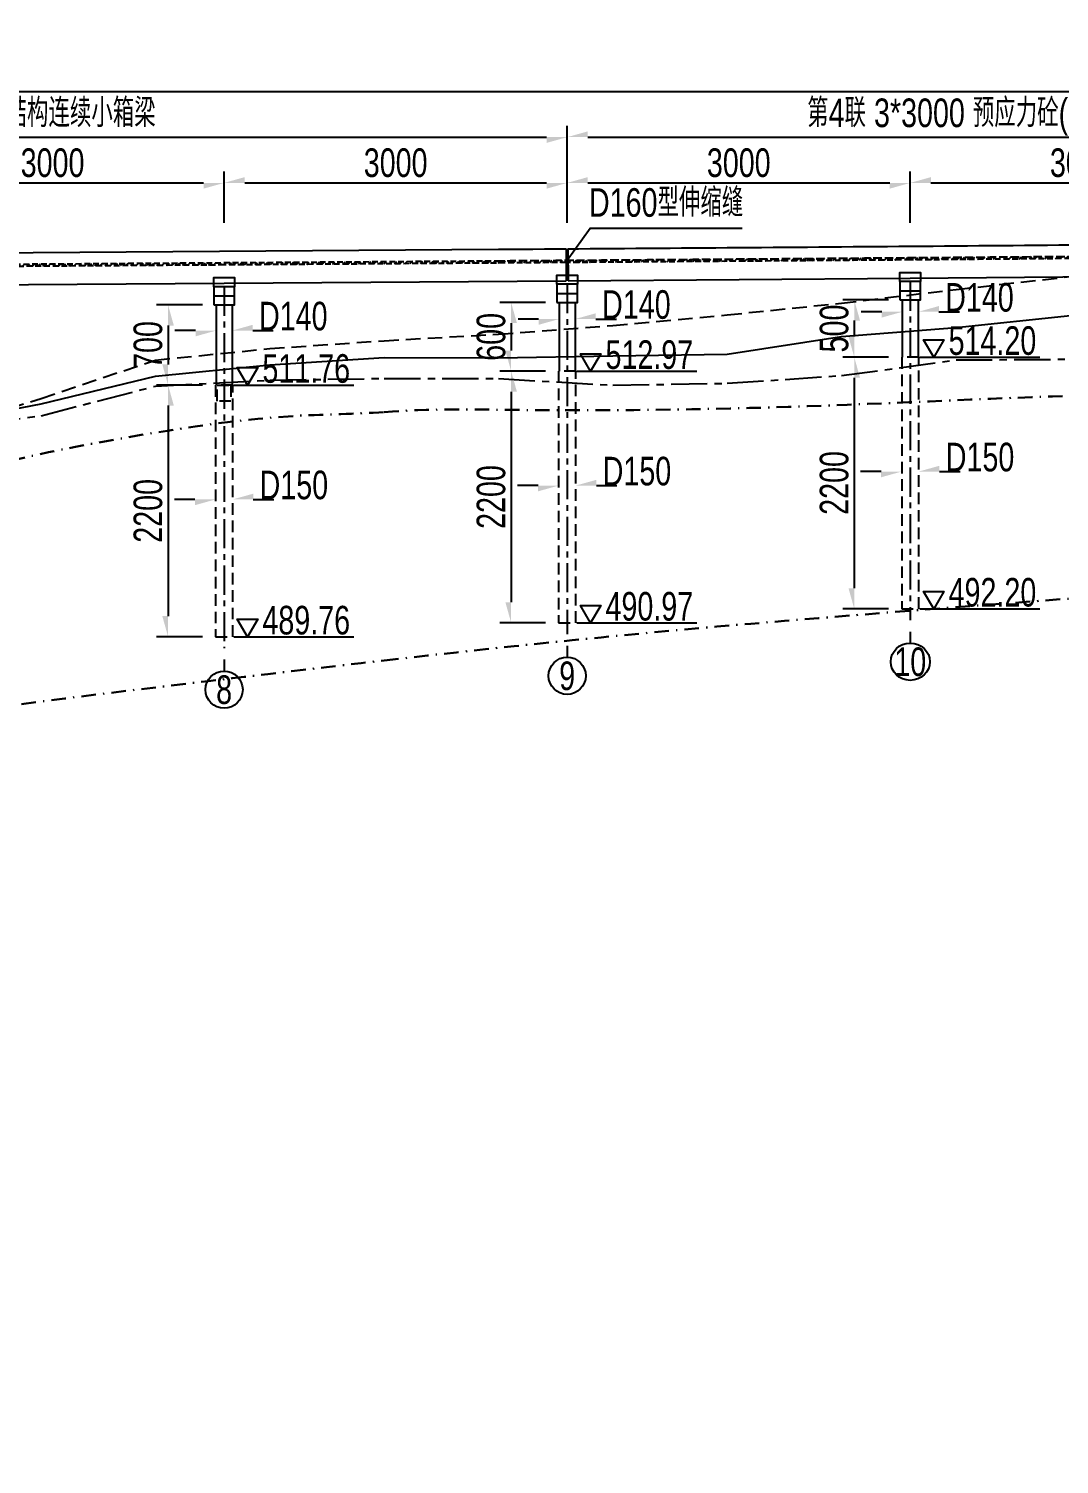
# Model space of a CAD drawing. Header units: millimetres. Extents: x 465729 to 466910, y 3671885 to 3673357.
# Drawn here: x 466485.8 to 466575.9, y 3673211.4 to 3673336.9 of the extents above; entities that cross this region are included whole.
import ezdxf
from ezdxf.enums import TextEntityAlignment as Align

# ---------------------------------------------------------------- set-up
doc = ezdxf.new("R2010")
doc.units = ezdxf.units.MM
doc.header["$LTSCALE"] = 0.2
for name, pattern in [('CENTER', [50.8, 31.75, -6.35, 6.35, -6.35]), ('DASHDOT2', [12.7, 6.35, -3.175, 0, -3.175]), ('DASHED', [19.05, 12.7, -6.35])]:
    doc.linetypes.add(name, pattern=pattern)
for name, color, linetype in [('地面线', 30, 'Continuous'), ('立面(上部梁)', 7, 'Continuous'), ('立面(伸缩缝标注)', 7, 'Continuous'), ('立面(地面线)', 2, 'Continuous'), ('立面(基础)', 2, 'Continuous'), ('立面(墩台号)', 7, 'Continuous'), ('立面(墩台身)', 3, 'Continuous'), ('立面(墩径标注)', 7, 'Continuous'), ('立面(墩高标注)', 7, 'Continuous'), ('立面(标注)', 7, 'Continuous'), ('立面(标高标注)', 7, 'Continuous'), ('立面(桩径标注)', 7, 'Continuous'), ('立面(桩长标注)', 7, 'Continuous'), ('立面(防撞栏)', 3, 'Continuous')]:
    doc.layers.add(name, color=color, linetype=linetype)
doc.layers.add('风化界线', color=6, linetype='DASHDOT2', lineweight=30)
doc.styles.add('BOM_Font', font='enTxt.shx', dxfattribs={"width": 0.75, "bigfont": 'hzTxt.shx'})
doc.dimstyles.new('BOM_Dim', dxfattribs={"dimscale": 0.1, "dimtxt": 2.5, "dimasz": 1.8, "dimexe": 1, "dimexo": 3, "dimgap": 0, "dimtad": 1, "dimdec": 1, "dimlfac": 100, "dimzin": 9, "dimdsep": 46, "dimtxsty": 'BOM_Font', "dimblk": 'ArrHalf', "dimblk1": 'ArrHalf', "dimblk2": 'ArrHalf', "dimcen": 0.5, "dimclrd": 7, "dimclre": 7, "dimclrt": 7, "dimaunit": 1, "dimadec": 0, "dimazin": 2, "dimtfac": 1, "dimtdec": 1, "dimtofl": 0, "dimtmove": 2, "dimatfit": 3, "dimfxl": 1, "dimtolj": 1, "dimtzin": 0, "dimarcsym": 0})

# ---------------------------------------------------------------- blocks, each defined once
blk = doc.blocks.new('ArrHalf')
at = {"linetype": 'Continuous'}
blk.add_hatch(color=0, dxfattribs=at).paths.add_polyline_path([(-1, 0), (-1, -0.28), (0, 0)])
blk = doc.blocks.new('*D1')
at = {"layer": 'Defpoints', "color": 0, "linetype": 'Continuous', "transparency": 16777216}
for p in [(466626.42, 3673331.42), (465943.42, 3673317.42), (466626.42, 3673317.42)]:
    blk.add_point(p, dxfattribs=at)
at = {"layer": '立面(标注)', "color": 7, "linetype": 'Continuous', "lineweight": -2, "transparency": 16777216}
for p, q in [((465943.42, 3673319.92), (465943.42, 3673332.42)), ((465945.22, 3673331.42), (466624.62, 3673331.42)), ((466626.42, 3673319.92), (466626.42, 3673332.42))]:
    blk.add_line(p, q, dxfattribs=at)
at = {"layer": '立面(标注)', "color": 7, "linetype": 'Continuous', "lineweight": -2, "transparency": 16777216, "xscale": 1.8, "yscale": 1.8, "zscale": 1.8, "rotation": 180}
blk.add_blockref('ArrHalf', (465943.42, 3673331.42), dxfattribs=at)
at = {"layer": '立面(标注)', "color": 7, "linetype": 'Continuous', "lineweight": -2, "transparency": 16777216, "xscale": 1.8, "yscale": 1.8, "zscale": 1.8}
blk.add_blockref('ArrHalf', (466626.42, 3673331.42), dxfattribs=at)
at = {"layer": '立面(标注)', "color": 7, "linetype": 'Continuous', "transparency": 16777216, "insert": (466284.92, 3673333.17), "char_height": 2.5, "attachment_point": 5, "style": 'BOM_Font'}
blk.add_mtext('\\A1;桥梁全长 68300', dxfattribs=at)
blk = doc.blocks.new('*D4')
at = {"layer": 'Defpoints', "color": 0, "linetype": 'Continuous', "transparency": 16777216}
for p in [(466532.92, 3673327.42), (466412.92, 3673317.42), (466532.92, 3673317.42)]:
    blk.add_point(p, dxfattribs=at)
at = {"layer": '立面(标注)', "color": 7, "linetype": 'Continuous', "lineweight": -2, "transparency": 16777216}
for p, q in [((466412.92, 3673319.92), (466412.92, 3673328.42)), ((466532.92, 3673319.92), (466532.92, 3673328.42)), ((466414.72, 3673327.42), (466531.12, 3673327.42))]:
    blk.add_line(p, q, dxfattribs=at)
at = {"layer": '立面(标注)', "color": 7, "linetype": 'Continuous', "lineweight": -2, "transparency": 16777216, "xscale": 1.8, "yscale": 1.8, "zscale": 1.8, "rotation": 180}
blk.add_blockref('ArrHalf', (466412.92, 3673327.42), dxfattribs=at)
at = {"layer": '立面(标注)', "color": 7, "linetype": 'Continuous', "lineweight": -2, "transparency": 16777216, "xscale": 1.8, "yscale": 1.8, "zscale": 1.8}
blk.add_blockref('ArrHalf', (466532.92, 3673327.42), dxfattribs=at)
at = {"layer": '立面(标注)', "color": 7, "linetype": 'Continuous', "transparency": 16777216, "insert": (466472.92, 3673329.17), "char_height": 2.5, "attachment_point": 5, "style": 'BOM_Font'}
blk.add_mtext('\\A1;第3联 4*3000 预应力砼(后张)先简支后结构连续小箱梁', dxfattribs=at)
blk = doc.blocks.new('*D5')
at = {"layer": 'Defpoints', "color": 0, "linetype": 'Continuous', "transparency": 16777216}
for p in [(466622.92, 3673327.42), (466532.92, 3673317.42), (466622.92, 3673317.42)]:
    blk.add_point(p, dxfattribs=at)
at = {"layer": '立面(标注)', "color": 7, "linetype": 'Continuous', "lineweight": -2, "transparency": 16777216}
for p, q in [((466532.92, 3673319.92), (466532.92, 3673328.42)), ((466622.92, 3673319.92), (466622.92, 3673328.42)), ((466534.72, 3673327.42), (466621.12, 3673327.42))]:
    blk.add_line(p, q, dxfattribs=at)
at = {"layer": '立面(标注)', "color": 7, "linetype": 'Continuous', "lineweight": -2, "transparency": 16777216, "xscale": 1.8, "yscale": 1.8, "zscale": 1.8, "rotation": 180}
blk.add_blockref('ArrHalf', (466532.92, 3673327.42), dxfattribs=at)
at = {"layer": '立面(标注)', "color": 7, "linetype": 'Continuous', "lineweight": -2, "transparency": 16777216, "xscale": 1.8, "yscale": 1.8, "zscale": 1.8}
blk.add_blockref('ArrHalf', (466622.92, 3673327.42), dxfattribs=at)
at = {"layer": '立面(标注)', "color": 7, "linetype": 'Continuous', "transparency": 16777216, "insert": (466577.92, 3673329.17), "char_height": 2.5, "attachment_point": 5, "style": 'BOM_Font'}
blk.add_mtext('\\A1;第4联 3*3000 预应力砼(后张)先简支后结构连续小箱梁', dxfattribs=at)
blk = doc.blocks.new('*D15')
at = {"layer": 'Defpoints', "color": 0, "linetype": 'Continuous', "transparency": 16777216}
for p in [(466502.92, 3673323.42), (466472.92, 3673317.42), (466502.92, 3673317.42)]:
    blk.add_point(p, dxfattribs=at)
at = {"layer": '立面(标注)', "color": 7, "linetype": 'Continuous', "lineweight": -2, "transparency": 16777216}
for p, q in [((466472.92, 3673319.92), (466472.92, 3673324.42)), ((466502.92, 3673319.92), (466502.92, 3673324.42)), ((466474.72, 3673323.42), (466501.12, 3673323.42))]:
    blk.add_line(p, q, dxfattribs=at)
at = {"layer": '立面(标注)', "color": 7, "linetype": 'Continuous', "lineweight": -2, "transparency": 16777216, "xscale": 1.8, "yscale": 1.8, "zscale": 1.8, "rotation": 180}
blk.add_blockref('ArrHalf', (466472.92, 3673323.42), dxfattribs=at)
at = {"layer": '立面(标注)', "color": 7, "linetype": 'Continuous', "lineweight": -2, "transparency": 16777216, "xscale": 1.8, "yscale": 1.8, "zscale": 1.8}
blk.add_blockref('ArrHalf', (466502.92, 3673323.42), dxfattribs=at)
at = {"layer": '立面(标注)', "color": 7, "linetype": 'Continuous', "transparency": 16777216, "insert": (466487.92, 3673325.17), "char_height": 2.5, "attachment_point": 5, "style": 'BOM_Font'}
blk.add_mtext('\\A1;3000', dxfattribs=at)
blk = doc.blocks.new('*D16')
at = {"layer": 'Defpoints', "color": 0, "linetype": 'Continuous', "transparency": 16777216}
for p in [(466532.92, 3673323.42), (466502.92, 3673317.42), (466532.92, 3673317.42)]:
    blk.add_point(p, dxfattribs=at)
at = {"layer": '立面(标注)', "color": 7, "linetype": 'Continuous', "lineweight": -2, "transparency": 16777216}
for p, q in [((466502.92, 3673319.92), (466502.92, 3673324.42)), ((466532.92, 3673319.92), (466532.92, 3673324.42)), ((466504.72, 3673323.42), (466531.12, 3673323.42))]:
    blk.add_line(p, q, dxfattribs=at)
at = {"layer": '立面(标注)', "color": 7, "linetype": 'Continuous', "lineweight": -2, "transparency": 16777216, "xscale": 1.8, "yscale": 1.8, "zscale": 1.8, "rotation": 180}
blk.add_blockref('ArrHalf', (466502.92, 3673323.42), dxfattribs=at)
at = {"layer": '立面(标注)', "color": 7, "linetype": 'Continuous', "lineweight": -2, "transparency": 16777216, "xscale": 1.8, "yscale": 1.8, "zscale": 1.8}
blk.add_blockref('ArrHalf', (466532.92, 3673323.42), dxfattribs=at)
at = {"layer": '立面(标注)', "color": 7, "linetype": 'Continuous', "transparency": 16777216, "insert": (466517.92, 3673325.17), "char_height": 2.5, "attachment_point": 5, "style": 'BOM_Font'}
blk.add_mtext('\\A1;3000', dxfattribs=at)
blk = doc.blocks.new('*D17')
at = {"layer": 'Defpoints', "color": 0, "linetype": 'Continuous', "transparency": 16777216}
for p in [(466562.92, 3673323.42), (466532.92, 3673317.42), (466562.92, 3673317.42)]:
    blk.add_point(p, dxfattribs=at)
at = {"layer": '立面(标注)', "color": 7, "linetype": 'Continuous', "lineweight": -2, "transparency": 16777216}
for p, q in [((466532.92, 3673319.92), (466532.92, 3673324.42)), ((466562.92, 3673319.92), (466562.92, 3673324.42)), ((466534.72, 3673323.42), (466561.12, 3673323.42))]:
    blk.add_line(p, q, dxfattribs=at)
at = {"layer": '立面(标注)', "color": 7, "linetype": 'Continuous', "lineweight": -2, "transparency": 16777216, "xscale": 1.8, "yscale": 1.8, "zscale": 1.8, "rotation": 180}
blk.add_blockref('ArrHalf', (466532.92, 3673323.42), dxfattribs=at)
at = {"layer": '立面(标注)', "color": 7, "linetype": 'Continuous', "lineweight": -2, "transparency": 16777216, "xscale": 1.8, "yscale": 1.8, "zscale": 1.8}
blk.add_blockref('ArrHalf', (466562.92, 3673323.42), dxfattribs=at)
at = {"layer": '立面(标注)', "color": 7, "linetype": 'Continuous', "transparency": 16777216, "insert": (466547.92, 3673325.17), "char_height": 2.5, "attachment_point": 5, "style": 'BOM_Font'}
blk.add_mtext('\\A1;3000', dxfattribs=at)
blk = doc.blocks.new('*D18')
at = {"layer": 'Defpoints', "color": 0, "linetype": 'Continuous', "transparency": 16777216}
for p in [(466592.92, 3673323.42), (466562.92, 3673317.42), (466592.92, 3673317.42)]:
    blk.add_point(p, dxfattribs=at)
at = {"layer": '立面(标注)', "color": 7, "linetype": 'Continuous', "lineweight": -2, "transparency": 16777216}
for p, q in [((466562.92, 3673319.92), (466562.92, 3673324.42)), ((466592.92, 3673319.92), (466592.92, 3673324.42)), ((466564.72, 3673323.42), (466591.12, 3673323.42))]:
    blk.add_line(p, q, dxfattribs=at)
at = {"layer": '立面(标注)', "color": 7, "linetype": 'Continuous', "lineweight": -2, "transparency": 16777216, "xscale": 1.8, "yscale": 1.8, "zscale": 1.8, "rotation": 180}
blk.add_blockref('ArrHalf', (466562.92, 3673323.42), dxfattribs=at)
at = {"layer": '立面(标注)', "color": 7, "linetype": 'Continuous', "lineweight": -2, "transparency": 16777216, "xscale": 1.8, "yscale": 1.8, "zscale": 1.8}
blk.add_blockref('ArrHalf', (466592.92, 3673323.42), dxfattribs=at)
at = {"layer": '立面(标注)', "color": 7, "linetype": 'Continuous', "transparency": 16777216, "insert": (466577.92, 3673325.17), "char_height": 2.5, "attachment_point": 5, "style": 'BOM_Font'}
blk.add_mtext('\\A1;3000', dxfattribs=at)
blk = doc.blocks.new('*D39')
at = {"layer": 'Defpoints', "color": 0, "linetype": 'Continuous', "transparency": 16777216}
for p in [(466501.52, 3673312.75), (466498.02, 3673305.75), (466501.52, 3673305.75)]:
    blk.add_point(p, dxfattribs=at)
at = {"layer": '立面(墩高标注)', "color": 7, "linetype": 'Continuous', "lineweight": -2, "transparency": 16777216}
for p, q in [((466501.02, 3673312.75), (466497.02, 3673312.75)), ((466498.02, 3673310.95), (466498.02, 3673307.55)), ((466501.02, 3673305.75), (466497.02, 3673305.75))]:
    blk.add_line(p, q, dxfattribs=at)
at = {"layer": '立面(墩高标注)', "color": 7, "linetype": 'Continuous', "lineweight": -2, "transparency": 16777216, "xscale": 1.8, "yscale": 1.8, "zscale": 1.8}
for p, rotation in [((466498.02, 3673312.75), 90), ((466498.02, 3673305.75), 270)]:
    blk.add_blockref('ArrHalf', p, dxfattribs=dict(at, rotation=rotation))
at = {"layer": '立面(墩高标注)', "color": 7, "linetype": 'Continuous', "transparency": 16777216, "insert": (466496.27, 3673309.25), "char_height": 2.5, "attachment_point": 5, "rotation": 90, "style": 'BOM_Font'}
blk.add_mtext('\\A1;700', dxfattribs=at)
blk = doc.blocks.new('*D40')
at = {"layer": 'Defpoints', "color": 0, "linetype": 'Continuous', "transparency": 16777216}
for p in [(466502.22, 3673310.51), (466503.62, 3673310.51), (466503.62, 3673310.51)]:
    blk.add_point(p, dxfattribs=at)
at = {"layer": '立面(墩径标注)', "color": 7, "linetype": 'Continuous', "lineweight": -2, "transparency": 16777216}
for p, q in [((466500.42, 3673310.51), (466498.62, 3673310.51)), ((466505.42, 3673310.51), (466507.22, 3673310.51))]:
    blk.add_line(p, q, dxfattribs=at)
at = {"layer": '立面(墩径标注)', "color": 7, "linetype": 'Continuous', "lineweight": -2, "transparency": 16777216, "xscale": 1.8, "yscale": 1.8, "zscale": 1.8}
blk.add_blockref('ArrHalf', (466502.22, 3673310.51), dxfattribs=at)
at = {"layer": '立面(墩径标注)', "color": 7, "linetype": 'Continuous', "lineweight": -2, "transparency": 16777216, "xscale": 1.8, "yscale": 1.8, "zscale": 1.8, "rotation": 180}
blk.add_blockref('ArrHalf', (466503.62, 3673310.51), dxfattribs=at)
at = {"layer": '立面(墩径标注)', "color": 7, "linetype": 'Continuous', "transparency": 16777216, "insert": (466508.97, 3673311.76), "char_height": 2.5, "attachment_point": 5, "style": 'BOM_Font'}
blk.add_mtext('\\A1;D140', dxfattribs=at)
blk = doc.blocks.new('*D41')
at = {"layer": 'Defpoints', "color": 0, "linetype": 'Continuous', "transparency": 16777216}
for p in [(466502.17, 3673295.75), (466503.67, 3673295.75), (466503.67, 3673295.75)]:
    blk.add_point(p, dxfattribs=at)
at = {"layer": '立面(桩径标注)', "color": 7, "linetype": 'Continuous', "lineweight": -2, "transparency": 16777216}
for p, q in [((466500.37, 3673295.75), (466498.57, 3673295.75)), ((466505.47, 3673295.75), (466507.27, 3673295.75))]:
    blk.add_line(p, q, dxfattribs=at)
at = {"layer": '立面(桩径标注)', "color": 7, "linetype": 'Continuous', "lineweight": -2, "transparency": 16777216, "xscale": 1.8, "yscale": 1.8, "zscale": 1.8, "rotation": 180}
blk.add_blockref('ArrHalf', (466503.67, 3673295.75), dxfattribs=at)
at = {"layer": '立面(桩径标注)', "color": 7, "linetype": 'Continuous', "lineweight": -2, "transparency": 16777216, "xscale": 1.8, "yscale": 1.8, "zscale": 1.8}
blk.add_blockref('ArrHalf', (466502.17, 3673295.75), dxfattribs=at)
at = {"layer": '立面(桩径标注)', "color": 7, "linetype": 'Continuous', "transparency": 16777216, "insert": (466509.02, 3673297), "char_height": 2.5, "attachment_point": 5, "style": 'BOM_Font'}
blk.add_mtext('\\A1;D150', dxfattribs=at)
blk = doc.blocks.new('*D42')
at = {"layer": 'Defpoints', "color": 0, "linetype": 'Continuous', "transparency": 16777216}
for p in [(466501.52, 3673305.75), (466498.02, 3673283.75), (466501.52, 3673283.75)]:
    blk.add_point(p, dxfattribs=at)
at = {"layer": '立面(桩长标注)', "color": 7, "linetype": 'Continuous', "lineweight": -2, "transparency": 16777216}
for p, q in [((466501.02, 3673305.75), (466497.02, 3673305.75)), ((466498.02, 3673303.95), (466498.02, 3673285.55)), ((466501.02, 3673283.75), (466497.02, 3673283.75))]:
    blk.add_line(p, q, dxfattribs=at)
at = {"layer": '立面(桩长标注)', "color": 7, "linetype": 'Continuous', "lineweight": -2, "transparency": 16777216, "xscale": 1.8, "yscale": 1.8, "zscale": 1.8}
for p, rotation in [((466498.02, 3673305.75), 90), ((466498.02, 3673283.75), 270)]:
    blk.add_blockref('ArrHalf', p, dxfattribs=dict(at, rotation=rotation))
at = {"layer": '立面(桩长标注)', "color": 7, "linetype": 'Continuous', "transparency": 16777216, "insert": (466496.27, 3673294.75), "char_height": 2.5, "attachment_point": 5, "rotation": 90, "style": 'BOM_Font'}
blk.add_mtext('\\A1;2200', dxfattribs=at)
blk = doc.blocks.new('*D43')
at = {"layer": 'Defpoints', "color": 0, "linetype": 'Continuous', "transparency": 16777216}
for p in [(466531.52, 3673312.96), (466528.02, 3673306.96), (466531.52, 3673306.96)]:
    blk.add_point(p, dxfattribs=at)
at = {"layer": '立面(墩高标注)', "color": 7, "linetype": 'Continuous', "lineweight": -2, "transparency": 16777216}
for p, q in [((466531.02, 3673312.96), (466527.02, 3673312.96)), ((466528.02, 3673311.16), (466528.02, 3673308.76)), ((466531.02, 3673306.96), (466527.02, 3673306.96))]:
    blk.add_line(p, q, dxfattribs=at)
at = {"layer": '立面(墩高标注)', "color": 7, "linetype": 'Continuous', "lineweight": -2, "transparency": 16777216, "xscale": 1.8, "yscale": 1.8, "zscale": 1.8}
for p, rotation in [((466528.02, 3673312.96), 90), ((466528.02, 3673306.96), 270)]:
    blk.add_blockref('ArrHalf', p, dxfattribs=dict(at, rotation=rotation))
at = {"layer": '立面(墩高标注)', "color": 7, "linetype": 'Continuous', "transparency": 16777216, "insert": (466526.27, 3673309.96), "char_height": 2.5, "attachment_point": 5, "rotation": 90, "style": 'BOM_Font'}
blk.add_mtext('\\A1;600', dxfattribs=at)
blk = doc.blocks.new('*D44')
at = {"layer": 'Defpoints', "color": 0, "linetype": 'Continuous', "transparency": 16777216}
for p in [(466532.22, 3673311.52), (466533.62, 3673311.52), (466533.62, 3673311.52)]:
    blk.add_point(p, dxfattribs=at)
at = {"layer": '立面(墩径标注)', "color": 7, "linetype": 'Continuous', "lineweight": -2, "transparency": 16777216}
for p, q in [((466530.42, 3673311.52), (466528.62, 3673311.52)), ((466535.42, 3673311.52), (466537.22, 3673311.52))]:
    blk.add_line(p, q, dxfattribs=at)
at = {"layer": '立面(墩径标注)', "color": 7, "linetype": 'Continuous', "lineweight": -2, "transparency": 16777216, "xscale": 1.8, "yscale": 1.8, "zscale": 1.8}
blk.add_blockref('ArrHalf', (466532.22, 3673311.52), dxfattribs=at)
at = {"layer": '立面(墩径标注)', "color": 7, "linetype": 'Continuous', "lineweight": -2, "transparency": 16777216, "xscale": 1.8, "yscale": 1.8, "zscale": 1.8, "rotation": 180}
blk.add_blockref('ArrHalf', (466533.62, 3673311.52), dxfattribs=at)
at = {"layer": '立面(墩径标注)', "color": 7, "linetype": 'Continuous', "transparency": 16777216, "insert": (466538.97, 3673312.77), "char_height": 2.5, "attachment_point": 5, "style": 'BOM_Font'}
blk.add_mtext('\\A1;D140', dxfattribs=at)
blk = doc.blocks.new('*D45')
at = {"layer": 'Defpoints', "color": 0, "linetype": 'Continuous', "transparency": 16777216}
for p in [(466532.17, 3673296.96), (466533.67, 3673296.96), (466533.67, 3673296.96)]:
    blk.add_point(p, dxfattribs=at)
at = {"layer": '立面(桩径标注)', "color": 7, "linetype": 'Continuous', "lineweight": -2, "transparency": 16777216}
for p, q in [((466530.37, 3673296.96), (466528.57, 3673296.96)), ((466535.47, 3673296.96), (466537.27, 3673296.96))]:
    blk.add_line(p, q, dxfattribs=at)
at = {"layer": '立面(桩径标注)', "color": 7, "linetype": 'Continuous', "lineweight": -2, "transparency": 16777216, "xscale": 1.8, "yscale": 1.8, "zscale": 1.8, "rotation": 180}
blk.add_blockref('ArrHalf', (466533.67, 3673296.96), dxfattribs=at)
at = {"layer": '立面(桩径标注)', "color": 7, "linetype": 'Continuous', "lineweight": -2, "transparency": 16777216, "xscale": 1.8, "yscale": 1.8, "zscale": 1.8}
blk.add_blockref('ArrHalf', (466532.17, 3673296.96), dxfattribs=at)
at = {"layer": '立面(桩径标注)', "color": 7, "linetype": 'Continuous', "transparency": 16777216, "insert": (466539.02, 3673298.21), "char_height": 2.5, "attachment_point": 5, "style": 'BOM_Font'}
blk.add_mtext('\\A1;D150', dxfattribs=at)
blk = doc.blocks.new('*D46')
at = {"layer": 'Defpoints', "color": 0, "linetype": 'Continuous', "transparency": 16777216}
for p in [(466531.52, 3673306.96), (466528.02, 3673284.96), (466531.52, 3673284.96)]:
    blk.add_point(p, dxfattribs=at)
at = {"layer": '立面(桩长标注)', "color": 7, "linetype": 'Continuous', "lineweight": -2, "transparency": 16777216}
for p, q in [((466531.02, 3673306.96), (466527.02, 3673306.96)), ((466528.02, 3673305.16), (466528.02, 3673286.76)), ((466531.02, 3673284.96), (466527.02, 3673284.96))]:
    blk.add_line(p, q, dxfattribs=at)
at = {"layer": '立面(桩长标注)', "color": 7, "linetype": 'Continuous', "lineweight": -2, "transparency": 16777216, "xscale": 1.8, "yscale": 1.8, "zscale": 1.8}
for p, rotation in [((466528.02, 3673306.96), 90), ((466528.02, 3673284.96), 270)]:
    blk.add_blockref('ArrHalf', p, dxfattribs=dict(at, rotation=rotation))
at = {"layer": '立面(桩长标注)', "color": 7, "linetype": 'Continuous', "transparency": 16777216, "insert": (466526.27, 3673295.96), "char_height": 2.5, "attachment_point": 5, "rotation": 90, "style": 'BOM_Font'}
blk.add_mtext('\\A1;2200', dxfattribs=at)
blk = doc.blocks.new('*D47')
at = {"layer": 'Defpoints', "color": 0, "linetype": 'Continuous', "transparency": 16777216}
for p in [(466561.52, 3673313.19), (466558.02, 3673308.19), (466561.52, 3673308.19)]:
    blk.add_point(p, dxfattribs=at)
at = {"layer": '立面(墩高标注)', "color": 7, "linetype": 'Continuous', "lineweight": -2, "transparency": 16777216}
for p, q in [((466561.02, 3673313.19), (466557.02, 3673313.19)), ((466558.02, 3673311.39), (466558.02, 3673309.99)), ((466561.02, 3673308.19), (466557.02, 3673308.19))]:
    blk.add_line(p, q, dxfattribs=at)
at = {"layer": '立面(墩高标注)', "color": 7, "linetype": 'Continuous', "lineweight": -2, "transparency": 16777216, "xscale": 1.8, "yscale": 1.8, "zscale": 1.8}
for p, rotation in [((466558.02, 3673313.19), 90), ((466558.02, 3673308.19), 270)]:
    blk.add_blockref('ArrHalf', p, dxfattribs=dict(at, rotation=rotation))
at = {"layer": '立面(墩高标注)', "color": 7, "linetype": 'Continuous', "transparency": 16777216, "insert": (466556.27, 3673310.69), "char_height": 2.5, "attachment_point": 5, "rotation": 90, "style": 'BOM_Font'}
blk.add_mtext('\\A1;500', dxfattribs=at)
blk = doc.blocks.new('*D48')
at = {"layer": 'Defpoints', "color": 0, "linetype": 'Continuous', "transparency": 16777216}
for p in [(466562.22, 3673312.15), (466563.62, 3673312.15), (466563.62, 3673312.15)]:
    blk.add_point(p, dxfattribs=at)
at = {"layer": '立面(墩径标注)', "color": 7, "linetype": 'Continuous', "lineweight": -2, "transparency": 16777216}
for p, q in [((466560.42, 3673312.15), (466558.62, 3673312.15)), ((466565.42, 3673312.15), (466567.22, 3673312.15))]:
    blk.add_line(p, q, dxfattribs=at)
at = {"layer": '立面(墩径标注)', "color": 7, "linetype": 'Continuous', "lineweight": -2, "transparency": 16777216, "xscale": 1.8, "yscale": 1.8, "zscale": 1.8, "rotation": 180}
blk.add_blockref('ArrHalf', (466563.62, 3673312.15), dxfattribs=at)
at = {"layer": '立面(墩径标注)', "color": 7, "linetype": 'Continuous', "lineweight": -2, "transparency": 16777216, "xscale": 1.8, "yscale": 1.8, "zscale": 1.8}
blk.add_blockref('ArrHalf', (466562.22, 3673312.15), dxfattribs=at)
at = {"layer": '立面(墩径标注)', "color": 7, "linetype": 'Continuous', "transparency": 16777216, "insert": (466568.97, 3673313.4), "char_height": 2.5, "attachment_point": 5, "style": 'BOM_Font'}
blk.add_mtext('\\A1;D140', dxfattribs=at)
blk = doc.blocks.new('*D49')
at = {"layer": 'Defpoints', "color": 0, "linetype": 'Continuous', "transparency": 16777216}
for p in [(466562.17, 3673298.19), (466563.67, 3673298.19), (466563.67, 3673298.19)]:
    blk.add_point(p, dxfattribs=at)
at = {"layer": '立面(桩径标注)', "color": 7, "linetype": 'Continuous', "lineweight": -2, "transparency": 16777216}
for p, q in [((466560.37, 3673298.19), (466558.57, 3673298.19)), ((466565.47, 3673298.19), (466567.27, 3673298.19))]:
    blk.add_line(p, q, dxfattribs=at)
at = {"layer": '立面(桩径标注)', "color": 7, "linetype": 'Continuous', "lineweight": -2, "transparency": 16777216, "xscale": 1.8, "yscale": 1.8, "zscale": 1.8, "rotation": 180}
blk.add_blockref('ArrHalf', (466563.67, 3673298.19), dxfattribs=at)
at = {"layer": '立面(桩径标注)', "color": 7, "linetype": 'Continuous', "lineweight": -2, "transparency": 16777216, "xscale": 1.8, "yscale": 1.8, "zscale": 1.8}
blk.add_blockref('ArrHalf', (466562.17, 3673298.19), dxfattribs=at)
at = {"layer": '立面(桩径标注)', "color": 7, "linetype": 'Continuous', "transparency": 16777216, "insert": (466569.02, 3673299.44), "char_height": 2.5, "attachment_point": 5, "style": 'BOM_Font'}
blk.add_mtext('\\A1;D150', dxfattribs=at)
blk = doc.blocks.new('*D50')
at = {"layer": 'Defpoints', "color": 0, "linetype": 'Continuous', "transparency": 16777216}
for p in [(466561.52, 3673308.19), (466558.02, 3673286.19), (466561.52, 3673286.19)]:
    blk.add_point(p, dxfattribs=at)
at = {"layer": '立面(桩长标注)', "color": 7, "linetype": 'Continuous', "lineweight": -2, "transparency": 16777216}
for p, q in [((466561.02, 3673308.19), (466557.02, 3673308.19)), ((466558.02, 3673306.39), (466558.02, 3673287.99)), ((466561.02, 3673286.19), (466557.02, 3673286.19))]:
    blk.add_line(p, q, dxfattribs=at)
at = {"layer": '立面(桩长标注)', "color": 7, "linetype": 'Continuous', "lineweight": -2, "transparency": 16777216, "xscale": 1.8, "yscale": 1.8, "zscale": 1.8}
for p, rotation in [((466558.02, 3673308.19), 90), ((466558.02, 3673286.19), 270)]:
    blk.add_blockref('ArrHalf', p, dxfattribs=dict(at, rotation=rotation))
at = {"layer": '立面(桩长标注)', "color": 7, "linetype": 'Continuous', "transparency": 16777216, "insert": (466556.27, 3673297.19), "char_height": 2.5, "attachment_point": 5, "rotation": 90, "style": 'BOM_Font'}
blk.add_mtext('\\A1;2200', dxfattribs=at)

msp = doc.modelspace()

# ---------------------------------------------------------------- hatches: boundary and pattern name
at = {"layer": '立面(上部梁)', "linetype": 'Continuous'}
h = msp.add_hatch(dxfattribs=at)
h.set_pattern_fill('ANSI31', color=2, scale=0.1, style=0)
h.set_pattern_definition([(45, (466500, 3673300), (-0.2245064, 0.2245064), [])])
h.paths.add_polyline_path([(466532.9852, 3673316.6591), (466533.9189, 3673316.6658), (466534.9189, 3673316.6731), (466535.9189, 3673316.6803), (466536.9189, 3673316.6876), (466537.9189, 3673316.6949), (466538.9189, 3673316.7022), (466539.9189, 3673316.7096), (466540.9189, 3673316.7169), (466541.9189, 3673316.7244), (466542.9189, 3673316.7318), (466543.9189, 3673316.7393), (466544.9189, 3673316.7468), (466545.9189, 3673316.7543), (466546.9189, 3673316.7619), (466547.9189, 3673316.7694), (466548.9189, 3673316.7771), (466549.9189, 3673316.7847), (466550.9189, 3673316.7924), (466551.9189, 3673316.8001), (466552.9189, 3673316.8078), (466553.9189, 3673316.8156), (466554.9189, 3673316.8233), (466555.9189, 3673316.8312), (466556.9189, 3673316.839), (466557.9189, 3673316.8469), (466558.9189, 3673316.8548), (466559.9189, 3673316.8627), (466560.9189, 3673316.8707), (466561.9189, 3673316.8786), (466562.9189, 3673316.8867), (466563.9189, 3673316.8947), (466564.9189, 3673316.9028), (466565.9189, 3673316.9109), (466566.9189, 3673316.919), (466567.9189, 3673316.9272), (466568.9189, 3673316.9353), (466569.9189, 3673316.9436), (466570.9189, 3673316.9518), (466571.9189, 3673316.9601), (466572.9189, 3673316.9684), (466573.9189, 3673316.9767), (466574.9189, 3673316.9851), (466575.9189, 3673316.9934), (466576.9189, 3673317.0019), (466577.9189, 3673317.0103), (466578.9189, 3673317.0188), (466579.9189, 3673317.0273), (466580.9189, 3673317.0358), (466581.9189, 3673317.0444), (466582.9189, 3673317.0529), (466583.9189, 3673317.0616), (466584.9189, 3673317.0702), (466585.9189, 3673317.0789), (466586.9189, 3673317.0876), (466587.9189, 3673317.0963), (466588.9189, 3673317.1051), (466589.9189, 3673317.1138), (466590.9189, 3673317.1227), (466591.9189, 3673317.1315), (466592.9189, 3673317.1404), (466593.9189, 3673317.1493), (466594.9189, 3673317.1582), (466595.9189, 3673317.1672), (466596.9189, 3673317.1761), (466597.9189, 3673317.1852), (466598.9189, 3673317.1942), (466599.9189, 3673317.2033), (466600.9189, 3673317.2124), (466601.9189, 3673317.2215), (466602.9189, 3673317.2307), (466603.9189, 3673317.2398), (466604.9189, 3673317.2491), (466605.9189, 3673317.2583), (466606.9189, 3673317.2676), (466607.9189, 3673317.2769), (466608.9189, 3673317.2862), (466609.9189, 3673317.2956), (466610.9189, 3673317.3049), (466611.9189, 3673317.3144), (466612.9189, 3673317.3238), (466613.9189, 3673317.3333), (466614.9189, 3673317.3428), (466615.9189, 3673317.3523), (466616.9189, 3673317.3619), (466617.9189, 3673317.3714), (466618.9189, 3673317.3811), (466619.9189, 3673317.3907), (466620.9189, 3673317.4004), (466621.9189, 3673317.4101), (466622.8221, 3673317.4189), (466622.824, 3673317.2189), (466592.9189, 3673316.9404), (466562.9189, 3673316.6867), (466532.9867, 3673316.4592)])
h = msp.add_hatch(dxfattribs=at)
h.set_pattern_fill('ANSI31', color=2, scale=0.1, style=0)
h.set_pattern_definition([(45, (466400, 3673300), (-0.2245064, 0.2245064), [])])
h.paths.add_polyline_path([(466412.9863, 3673315.8186), (466526.9228, 3673316.6162), (466527.9228, 3673316.6232), (466528.9228, 3673316.6302), (466529.9228, 3673316.6373), (466530.9228, 3673316.6444), (466531.9228, 3673316.6515), (466532.8262, 3673316.658), (466532.8276, 3673316.458), (466502.9189, 3673316.2481), (466472.9189, 3673316.0381), (466442.9189, 3673315.8281), (466412.9877, 3673315.6186)])

# ---------------------------------------------------------------- linework, layer by layer
at = {"layer": '地面线', "linetype": 'Continuous', "ltscale": 0.5}
msp.add_lwpolyline([(466476.9189, 3673302.1842), (466486.9189, 3673304.1002), (466496.9189, 3673306.5262), (466506.9189, 3673307.5142), (466516.9189, 3673308.1482), (466526.9189, 3673308.1412), (466536.9189, 3673308.3002), (466546.9189, 3673308.4592), (466556.9189, 3673309.9842), (466566.9189, 3673310.7782), (466576.9189, 3673311.8292), (466578.5809, 3673312.1082), (466586.9189, 3673312.8022), (466596.9189, 3673312.8252), (466606.9189, 3673313.5632), (466616.9189, 3673315.1612), (466626.9189, 3673317.1422), (466636.9189, 3673319.0972), (466642.9189, 3673321.0208)], dxfattribs=at)
at = {"layer": '立面(上部梁)', "color": 3, "linetype": 'Continuous', "ltscale": 0.2}
for p, q in [((466532.8192, 3673317.6579), (466532.8389, 3673314.8581)), ((466532.9776, 3673317.6591), (466532.9989, 3673314.8593))]:
    msp.add_line(p, q, dxfattribs=at)
at = {"layer": '立面(上部梁)', "color": 3, "linetype": 'DASHED', "ltscale": 0.2}
msp.add_lwpolyline([(466412.9863, 3673315.8186), (466526.9228, 3673316.6162), (466527.9228, 3673316.6232), (466528.9228, 3673316.6302), (466529.9228, 3673316.6373), (466530.9228, 3673316.6444), (466531.9228, 3673316.6515), (466532.8262, 3673316.658), (466532.8276, 3673316.458), (466502.9189, 3673316.2481), (466472.9189, 3673316.0381), (466442.9189, 3673315.8281), (466412.9877, 3673315.6186)], close=True, dxfattribs=at)
msp.add_lwpolyline([(466592.9189, 3673316.9404), (466562.9189, 3673316.6867), (466532.9867, 3673316.4592), (466532.9852, 3673316.6591), (466533.9189, 3673316.6658), (466534.9189, 3673316.6731), (466535.9189, 3673316.6803), (466536.9189, 3673316.6876), (466537.9189, 3673316.6949), (466538.9189, 3673316.7022), (466539.9189, 3673316.7096), (466540.9189, 3673316.7169), (466541.9189, 3673316.7244), (466542.9189, 3673316.7318), (466543.9189, 3673316.7393), (466544.9189, 3673316.7468), (466545.9189, 3673316.7543), (466546.9189, 3673316.7619), (466547.9189, 3673316.7694), (466548.9189, 3673316.7771), (466549.9189, 3673316.7847), (466550.9189, 3673316.7924), (466551.9189, 3673316.8001), (466552.9189, 3673316.8078), (466553.9189, 3673316.8156), (466554.9189, 3673316.8233), (466555.9189, 3673316.8312), (466556.9189, 3673316.839), (466557.9189, 3673316.8469), (466558.9189, 3673316.8548), (466559.9189, 3673316.8627), (466560.9189, 3673316.8707), (466561.9189, 3673316.8786), (466562.9189, 3673316.8867), (466563.9189, 3673316.8947), (466564.9189, 3673316.9028), (466565.9189, 3673316.9109), (466566.9189, 3673316.919), (466567.9189, 3673316.9272), (466568.9189, 3673316.9353), (466569.9189, 3673316.9436), (466570.9189, 3673316.9518), (466571.9189, 3673316.9601), (466572.9189, 3673316.9684), (466573.9189, 3673316.9767), (466574.9189, 3673316.9851), (466575.9189, 3673316.9934), (466576.9189, 3673317.0019)], dxfattribs=at)
at = {"layer": '立面(上部梁)', "color": 3, "linetype": 'Continuous', "ltscale": 0.2}
for points in [[(466532.9989, 3673314.8593), (466562.9189, 3673315.0867), (466592.9189, 3673315.3404), (466622.8389, 3673315.6191)], [(466412.9989, 3673314.0187), (466442.9189, 3673314.2281), (466472.9189, 3673314.4381), (466502.9189, 3673314.6481), (466532.8389, 3673314.8581)]]:
    msp.add_lwpolyline(points, dxfattribs=at)
at = {"layer": '立面(伸缩缝标注)', "color": 7, "linetype": 'Continuous'}
msp.add_lwpolyline([(466532.9189, 3673316.6587), (466534.9189, 3673319.4587), (466548.218, 3673319.4587)], dxfattribs=at)
at = {"layer": '立面(地面线)', "linetype": 'DASHED', "ltscale": 0.5}
msp.add_lwpolyline([(466476.9189, 3673301.3816), (466486.9189, 3673304.586), (466496.9189, 3673307.935), (466506.9189, 3673308.9368), (466516.9189, 3673309.6282), (466526.9189, 3673310.1956), (466536.9189, 3673310.9626), (466546.9189, 3673311.8852), (466556.9189, 3673312.9132), (466566.9189, 3673314.1014), (466576.9189, 3673315.2297), (466578.5809, 3673315.3171), (466586.9189, 3673315.4335), (466596.9189, 3673315.0617), (466606.9189, 3673315.7588), (466616.9189, 3673317.3257), (466626.9189, 3673318.893), (466636.9189, 3673320.621), (466642.9189, 3673322.2402)], dxfattribs=at)
at = {"layer": '立面(地面线)', "linetype": 'CENTER', "ltscale": 0.5}
msp.add_lwpolyline([(466476.9189, 3673301.7173), (466486.9189, 3673303.0712), (466496.9189, 3673305.6604), (466506.9189, 3673306.1726), (466516.9189, 3673306.3315), (466526.9189, 3673306.3158), (466536.9189, 3673305.734), (466546.9189, 3673305.9041), (466556.9189, 3673306.5742), (466566.9189, 3673307.9405), (466576.9189, 3673308.004), (466578.5809, 3673308.7979), (466586.9189, 3673307.8202), (466596.9189, 3673311.5948), (466606.9189, 3673313.1289), (466616.9189, 3673315.3357), (466626.9189, 3673318.0507), (466636.9189, 3673319.8548), (466642.9189, 3673321.1659)], dxfattribs=at)
at = {"layer": '立面(基础)', "color": 7, "linetype": 'CENTER', "ltscale": 0.4}
for p, q in [((466502.9189, 3673314.3481), (466502.9189, 3673282.7482)), ((466532.9189, 3673314.5587), (466532.9189, 3673283.9587)), ((466562.9189, 3673314.7867), (466562.9189, 3673285.1867))]:
    msp.add_line(p, q, dxfattribs=at)
at = {"layer": '立面(基础)', "linetype": 'DASHED', "ltscale": 0.4}
for points in [[(466562.1689, 3673308.1867), (466562.1689, 3673286.1867), (466563.6689, 3673286.1867), (466563.6689, 3673308.1867)], [(466532.1689, 3673306.9587), (466532.1689, 3673284.9587), (466533.6689, 3673284.9587), (466533.6689, 3673306.9587)], [(466502.1689, 3673305.7482), (466502.1689, 3673283.7482), (466503.6689, 3673283.7482), (466503.6689, 3673305.7482)], [(466503.5189, 3673305.7482), (466503.5189, 3673304.3482), (466502.3189, 3673304.3482), (466502.3189, 3673305.7482)]]:
    msp.add_lwpolyline(points, close=True, dxfattribs=at)
at = {"layer": '立面(墩台号)', "linetype": 'Continuous'}
for p, q in [((466562.9189, 3673284.1867), (466562.9189, 3673283.1867)), ((466532.9189, 3673282.9587), (466532.9189, 3673281.9587)), ((466502.9189, 3673281.7482), (466502.9189, 3673280.7482))]:
    msp.add_line(p, q, dxfattribs=at)
for centre in [(466532.9189, 3673280.3337), (466502.9189, 3673279.1232)]:
    msp.add_circle(centre, 1.625, dxfattribs=at)
msp.add_ellipse((466562.9189, 3673281.5617), major_axis=(1.7143, 0), ratio=0.94791667, dxfattribs=at)
at = {"layer": '立面(墩台身)', "linetype": 'Continuous', "ltscale": 0.4}
for p, q in [((466532.0189, 3673313.7587), (466533.8189, 3673313.7587)), ((466562.0189, 3673313.9867), (466563.8189, 3673313.9867)), ((466502.0189, 3673313.5481), (466503.8189, 3673313.5481))]:
    msp.add_line(p, q, dxfattribs=at)
for points in [[(466502.0189, 3673314.3481), (466502.0189, 3673315.1481), (466502.9189, 3673315.1481), (466502.9189, 3673315.1481), (466503.8189, 3673315.1481), (466503.8189, 3673314.3481)], [(466532.0189, 3673314.5587), (466532.0189, 3673315.3587), (466532.9189, 3673315.3587), (466532.9189, 3673315.3587), (466533.8189, 3673315.3587), (466533.8189, 3673314.5587)], [(466562.0189, 3673314.7867), (466562.0189, 3673315.5867), (466562.9189, 3673315.5867), (466562.9189, 3673315.5867), (466563.8189, 3673315.5867), (466563.8189, 3673314.7867)], [(466502.2189, 3673312.7481), (466502.2189, 3673305.7482)], [(466503.6189, 3673312.7481), (466503.6189, 3673305.7482)], [(466532.2189, 3673312.9587), (466532.2189, 3673306.9587)], [(466533.6189, 3673312.9587), (466533.6189, 3673306.9587)], [(466562.2189, 3673313.1867), (466562.2189, 3673308.1867)], [(466563.6189, 3673313.1867), (466563.6189, 3673308.1867)]]:
    msp.add_lwpolyline(points, dxfattribs=at)
for points in [[(466502.0189, 3673312.7481), (466503.8189, 3673312.7481), (466503.8189, 3673314.3481), (466502.9189, 3673314.3481), (466502.9189, 3673314.3481), (466502.0189, 3673314.3481)], [(466532.0189, 3673312.9587), (466533.8189, 3673312.9587), (466533.8189, 3673314.5587), (466532.9189, 3673314.5587), (466532.9189, 3673314.5587), (466532.0189, 3673314.5587)], [(466562.0189, 3673313.1867), (466563.8189, 3673313.1867), (466563.8189, 3673314.7867), (466562.9189, 3673314.7867), (466562.9189, 3673314.7867), (466562.0189, 3673314.7867)]]:
    msp.add_lwpolyline(points, close=True, dxfattribs=at)
at = {"layer": '立面(标高标注)', "color": 7, "linetype": 'Continuous'}
for points in [[(466563.7689, 3673308.1867), (466564.9689, 3673308.1867), (466564.0747, 3673309.7139), (466565.8631, 3673309.7139), (466564.9689, 3673308.1867), (466574.2492, 3673308.1867)], [(466533.7689, 3673306.9587), (466534.9689, 3673306.9587), (466534.0747, 3673308.4859), (466535.8631, 3673308.4859), (466534.9689, 3673306.9587), (466544.2492, 3673306.9587)], [(466503.7689, 3673305.7482), (466504.9689, 3673305.7482), (466504.0747, 3673307.2754), (466505.8631, 3673307.2754), (466504.9689, 3673305.7482), (466514.2492, 3673305.7482)], [(466563.7689, 3673286.1867), (466564.9689, 3673286.1867), (466564.0747, 3673287.7139), (466565.8631, 3673287.7139), (466564.9689, 3673286.1867), (466574.2492, 3673286.1867)], [(466533.7689, 3673284.9587), (466534.9689, 3673284.9587), (466534.0747, 3673286.4859), (466535.8631, 3673286.4859), (466534.9689, 3673284.9587), (466544.2492, 3673284.9587)], [(466503.7689, 3673283.7482), (466504.9689, 3673283.7482), (466504.0747, 3673285.2754), (466505.8631, 3673285.2754), (466504.9689, 3673283.7482), (466514.2492, 3673283.7482)]]:
    msp.add_lwpolyline(points, dxfattribs=at)
at = {"layer": '立面(防撞栏)', "linetype": 'Continuous', "ltscale": 0.2}
for points in [[(466412.9793, 3673316.8185), (466526.9228, 3673317.6162), (466527.9228, 3673317.6232), (466528.9228, 3673317.6302), (466529.9228, 3673317.6373), (466530.9228, 3673317.6444), (466531.9228, 3673317.6515), (466532.8192, 3673317.6579)], [(466532.9776, 3673317.6591), (466533.9189, 3673317.6658), (466534.9189, 3673317.6731), (466535.9189, 3673317.6803), (466536.9189, 3673317.6876), (466537.9189, 3673317.6949), (466538.9189, 3673317.7022), (466539.9189, 3673317.7096), (466540.9189, 3673317.7169), (466541.9189, 3673317.7244), (466542.9189, 3673317.7318), (466543.9189, 3673317.7393), (466544.9189, 3673317.7468), (466545.9189, 3673317.7543), (466546.9189, 3673317.7619), (466547.9189, 3673317.7694), (466548.9189, 3673317.7771), (466549.9189, 3673317.7847), (466550.9189, 3673317.7924), (466551.9189, 3673317.8001), (466552.9189, 3673317.8078), (466553.9189, 3673317.8156), (466554.9189, 3673317.8233), (466555.9189, 3673317.8312), (466556.9189, 3673317.839), (466557.9189, 3673317.8469), (466558.9189, 3673317.8548), (466559.9189, 3673317.8627), (466560.9189, 3673317.8707), (466561.9189, 3673317.8786), (466562.9189, 3673317.8867), (466563.9189, 3673317.8947), (466564.9189, 3673317.9028), (466565.9189, 3673317.9109), (466566.9189, 3673317.919), (466567.9189, 3673317.9272), (466568.9189, 3673317.9353), (466569.9189, 3673317.9436), (466570.9189, 3673317.9518), (466571.9189, 3673317.9601), (466572.9189, 3673317.9684), (466573.9189, 3673317.9767), (466574.9189, 3673317.9851), (466575.9189, 3673317.9934), (466576.9189, 3673318.0019)]]:
    msp.add_lwpolyline(points, dxfattribs=at)
at = {"layer": '风化界线', "color": 8}
for points, knots in [([(466516.9189, 3673303.3846), (466520.8216, 3673303.7004), (466533.6614, 3673303.4121), (466556.2537, 3673303.7859), (466583.5955, 3673305.3763), (466612.9206, 3673304.2547), (466631.8902, 3673307.7192), (466642.5304, 3673310.0068), (466642.9189, 3673310.0907)], [81.95861659, 81.95861659, 81.95861659, 81.95861659, 87.89441713, 101.44321602, 115.91447723, 129.27980258, 146.13000451, 146.7687483, 146.7687483, 146.7687483, 146.7687483]), ([(466394.7861, 3673257.0962), (466397.4857, 3673258.4415), (466403.7431, 3673261.5597), (466413.2805, 3673266.5098), (466421.9005, 3673274.0187), (466430.9734, 3673282.1936), (466446.1308, 3673287.7435), (466461.1157, 3673288.4999), (466468.7938, 3673293.5873), (466479.3614, 3673298.3388), (466494.0062, 3673301.2297), (466507.1012, 3673303.1656), (466514.3694, 3673303.2167), (466516.9189, 3673303.3846)], [0, 0, 0, 0, 5.72332509, 13.26588094, 20.48643788, 31.62413627, 41.06719621, 47.47896615, 52.87802173, 59.29892657, 68.76486129, 76.12137257, 79.96949457, 79.96949457, 79.96949457, 79.96949457]), ([(465924.9937, 3673296.5848), (465928.5955, 3673296.5455), (465938.0623, 3673296.2005), (465952.4993, 3673292.8971), (465965.4338, 3673284.8439), (465975.1405, 3673272.6573), (465988.6554, 3673255.3076), (466012.9116, 3673236.0171), (466058.5139, 3673219.3333), (466127.9623, 3673212.9663), (466199.7505, 3673210.8635), (466271.5842, 3673212.6924), (466329.9589, 3673213.2284), (466375.3604, 3673229.2446), (466404.5907, 3673246.3822), (466425.0978, 3673258.5796), (466449.2455, 3673273.7186), (466487.2912, 3673278.1594), (466511.5369, 3673281.059), (466516.9189, 3673281.6736)], [54.03996793, 54.03996793, 54.03996793, 54.03996793, 59.43091483, 68.21699295, 76.88603734, 89.72754759, 107.39550899, 132.83384099, 156.93439071, 189.72612256, 236.7967026, 264.709304, 298.36264738, 321.2849268, 345.32793613, 366.02813774, 375.66329138, 404.67544216, 412.95979027, 412.95979027, 412.95979027, 412.95979027]), ([(466516.9189, 3673281.6736), (466523.6595, 3673282.4433), (466546.0018, 3673284.8433), (466580.6145, 3673287.2831), (466616.5067, 3673290.2488), (466635.3122, 3673293.9719), (466642.9189, 3673295.5159)], [412.95979027, 412.95979027, 412.95979027, 412.95979027, 423.33551504, 447.37878106, 465.35069962, 477.64209265, 477.64209265, 477.64209265, 477.64209265])]:
    msp.add_open_spline(points, degree=3, knots=knots, dxfattribs=at)

# ---------------------------------------------------------------- texts
at = {"layer": '立面(伸缩缝标注)', "color": 7, "linetype": 'Continuous', "style": 'BOM_Font', "width": 0.75}
msp.add_text('D160型伸缩缝', height=2.5, dxfattribs=at).set_placement((466541.5684, 3673319.7087), align=Align.BOTTOM_CENTER)
at = {"layer": '立面(墩台号)', "color": 7, "linetype": 'Continuous', "style": 'BOM_Font', "width": 0.75}
for s, p in [('10', (466562.9189, 3673281.5617)), ('9', (466532.9189, 3673280.3337)), ('8', (466502.9189, 3673279.1232))]:
    msp.add_text(s, height=2.5, dxfattribs=at).set_placement(p, align=Align.MIDDLE_CENTER)
at = {"layer": '立面(标高标注)', "color": 7, "linetype": 'Continuous', "style": 'BOM_Font', "width": 0.75}
for s, p in [('514.20', (466566.2689, 3673308.3867)), ('512.97', (466536.2689, 3673307.1587)), ('511.76', (466506.2689, 3673305.9482)), ('492.20', (466566.2689, 3673286.3867)), ('490.97', (466536.2689, 3673285.1587)), ('489.76', (466506.2689, 3673283.9482))]:
    msp.add_text(s, height=2.5, dxfattribs=at).set_placement(p)

# ---------------------------------------------------------------- dimensions: what is measured, and where the dimension line sits
at = {"layer": '立面(墩径标注)', "color": 7, "linetype": 'Continuous'}
for base, p1, p2, picture, middle in [((466563.6189, 3673312.1467), (466562.2189, 3673312.1467), (466563.6189, 3673312.1467), '*D48', (466568.9715, 3673313.3967)), ((466533.6189, 3673311.5187), (466532.2189, 3673311.5187), (466533.6189, 3673311.5187), '*D44', (466538.9715, 3673312.7687)), ((466503.6189, 3673310.5081), (466502.2189, 3673310.5081), (466503.6189, 3673310.5081), '*D40', (466508.9715, 3673311.7581))]:
    dim = msp.add_linear_dim(base=base, p1=p1, p2=p2, angle=0, dimstyle='BOM_Dim', override={"dimscale": 1, "dimexe": 0, "dimexo": 0, "dimgap": 0.5, "dimdec": 1, "dimlfac": 100, "dimzin": 9, "dimpost": 'D<>'}, dxfattribs=at)
    dim.commit()
    dim.dimension.update_dxf_attribs({"geometry": picture, "text_midpoint": middle, "dimtype": 161})
at = {"layer": '立面(墩高标注)', "color": 7, "linetype": 'Continuous'}
for base, p1, p2, picture, middle in [((466498.0189, 3673305.7482), (466501.5189, 3673312.7481), (466501.5189, 3673305.7482), '*D39', (466496.2689, 3673309.2482)), ((466528.0189, 3673306.9587), (466531.5189, 3673312.9587), (466531.5189, 3673306.9587), '*D43', (466526.2689, 3673309.9587)), ((466558.0189, 3673308.1867), (466561.5189, 3673313.1867), (466561.5189, 3673308.1867), '*D47', (466556.2689, 3673310.6867))]:
    dim = msp.add_linear_dim(base=base, p1=p1, p2=p2, angle=90, dimstyle='BOM_Dim', override={"dimscale": 1, "dimexe": 1, "dimexo": 0.5, "dimgap": 0.5, "dimtad": 1, "dimjust": 0, "dimdec": 1, "dimlfac": 100, "dimzin": 9, "dimpost": '<>', "dimtix": 1}, dxfattribs=at)
    dim.commit()
    dim.dimension.update_dxf_attribs({"geometry": picture, "text_midpoint": middle})
at = {"layer": '立面(标注)', "color": 7, "linetype": 'Continuous'}
for base, p1, p2, override, picture, middle in [((466626.4189, 3673331.4198), (465943.4189, 3673317.4198), (466626.4189, 3673317.4198), {"dimscale": 1, "dimexe": 1, "dimexo": 2.5, "dimgap": 0.5, "dimtad": 1, "dimjust": 0, "dimdec": 1, "dimlfac": 100, "dimzin": 9, "dimpost": '桥梁全长 <>', "dimtix": 1}, '*D1', (466284.9189, 3673333.1698)), ((466502.9189, 3673323.4198), (466472.9189, 3673317.4198), (466502.9189, 3673317.4198), {"dimscale": 1, "dimexe": 1, "dimexo": 2.5, "dimgap": 0.5, "dimtad": 1, "dimjust": 0, "dimdec": 1, "dimlfac": 100, "dimzin": 9, "dimpost": '<>', "dimtix": 1}, '*D15', (466487.9189, 3673325.1698)), ((466532.9189, 3673323.4198), (466502.9189, 3673317.4198), (466532.9189, 3673317.4198), {"dimscale": 1, "dimexe": 1, "dimexo": 2.5, "dimgap": 0.5, "dimtad": 1, "dimjust": 0, "dimdec": 1, "dimlfac": 100, "dimzin": 9, "dimpost": '<>', "dimtix": 1}, '*D16', (466517.9189, 3673325.1698)), ((466562.9189, 3673323.4198), (466532.9189, 3673317.4198), (466562.9189, 3673317.4198), {"dimscale": 1, "dimexe": 1, "dimexo": 2.5, "dimgap": 0.5, "dimtad": 1, "dimjust": 0, "dimdec": 1, "dimlfac": 100, "dimzin": 9, "dimpost": '<>', "dimtix": 1}, '*D17', (466547.9189, 3673325.1698)), ((466592.9189, 3673323.4198), (466562.9189, 3673317.4198), (466592.9189, 3673317.4198), {"dimscale": 1, "dimexe": 1, "dimexo": 2.5, "dimgap": 0.5, "dimtad": 1, "dimjust": 0, "dimdec": 1, "dimlfac": 100, "dimzin": 9, "dimpost": '<>', "dimtix": 1}, '*D18', (466577.9189, 3673325.1698))]:
    dim = msp.add_linear_dim(base=base, p1=p1, p2=p2, dimstyle='BOM_Dim', override=override, dxfattribs=at)
    dim.commit()
    dim.dimension.update_dxf_attribs({"geometry": picture, "text_midpoint": middle})
for base, p1, p2, text, override, picture, middle in [((466532.9189, 3673327.4198), (466412.9189, 3673317.4198), (466532.9189, 3673317.4198), '第3联 4*3000 预应力砼(后张)先简支后结构连续小箱梁', {"dimscale": 1, "dimexe": 1, "dimexo": 2.5, "dimgap": 0.5, "dimtad": 1, "dimjust": 0, "dimdec": 1, "dimlfac": 100, "dimzin": 9, "dimpost": '第3联 <> 预应力砼(后张)先简支后结构连续小箱梁', "dimtix": 1}, '*D4', (466472.9189, 3673329.1698)), ((466622.9189, 3673327.4198), (466532.9189, 3673317.4198), (466622.9189, 3673317.4198), '第4联 3*3000 预应力砼(后张)先简支后结构连续小箱梁', {"dimscale": 1, "dimexe": 1, "dimexo": 2.5, "dimgap": 0.5, "dimtad": 1, "dimjust": 0, "dimdec": 1, "dimlfac": 100, "dimzin": 9, "dimpost": '第4联 <> 预应力砼(后张)先简支后结构连续小箱梁', "dimtix": 1}, '*D5', (466577.9189, 3673329.1698))]:
    dim = msp.add_linear_dim(base=base, p1=p1, p2=p2, text=text, dimstyle='BOM_Dim', override=override, dxfattribs=at)
    dim.commit()
    dim.dimension.update_dxf_attribs({"geometry": picture, "text_midpoint": middle})
at = {"layer": '立面(桩径标注)', "color": 7, "linetype": 'Continuous'}
for base, p1, p2, picture, middle in [((466533.6689, 3673296.9587), (466532.1689, 3673296.9587), (466533.6689, 3673296.9587), '*D45', (466539.0215, 3673298.2087)), ((466563.6689, 3673298.1867), (466562.1689, 3673298.1867), (466563.6689, 3673298.1867), '*D49', (466569.0215, 3673299.4367)), ((466503.6689, 3673295.7482), (466502.1689, 3673295.7482), (466503.6689, 3673295.7482), '*D41', (466509.0215, 3673296.9982))]:
    dim = msp.add_linear_dim(base=base, p1=p1, p2=p2, angle=0, dimstyle='BOM_Dim', override={"dimscale": 1, "dimexe": 0, "dimexo": 0, "dimgap": 0.5, "dimdec": 1, "dimlfac": 100, "dimzin": 9, "dimpost": 'D<>'}, dxfattribs=at)
    dim.commit()
    dim.dimension.update_dxf_attribs({"geometry": picture, "text_midpoint": middle, "dimtype": 161})
at = {"layer": '立面(桩长标注)', "color": 7, "linetype": 'Continuous'}
for base, p1, p2, picture, middle in [((466558.0189, 3673286.1867), (466561.5189, 3673308.1867), (466561.5189, 3673286.1867), '*D50', (466556.2689, 3673297.1867)), ((466528.0189, 3673284.9587), (466531.5189, 3673306.9587), (466531.5189, 3673284.9587), '*D46', (466526.2689, 3673295.9587)), ((466498.0189, 3673283.7482), (466501.5189, 3673305.7482), (466501.5189, 3673283.7482), '*D42', (466496.2689, 3673294.7482))]:
    dim = msp.add_linear_dim(base=base, p1=p1, p2=p2, angle=90, dimstyle='BOM_Dim', override={"dimscale": 1, "dimexe": 1, "dimexo": 0.5, "dimgap": 0.5, "dimtad": 1, "dimjust": 0, "dimdec": 1, "dimlfac": 100, "dimzin": 9, "dimpost": '<>', "dimtix": 1}, dxfattribs=at)
    dim.commit()
    dim.dimension.update_dxf_attribs({"geometry": picture, "text_midpoint": middle})

doc.saveas('drawing.dxf')
